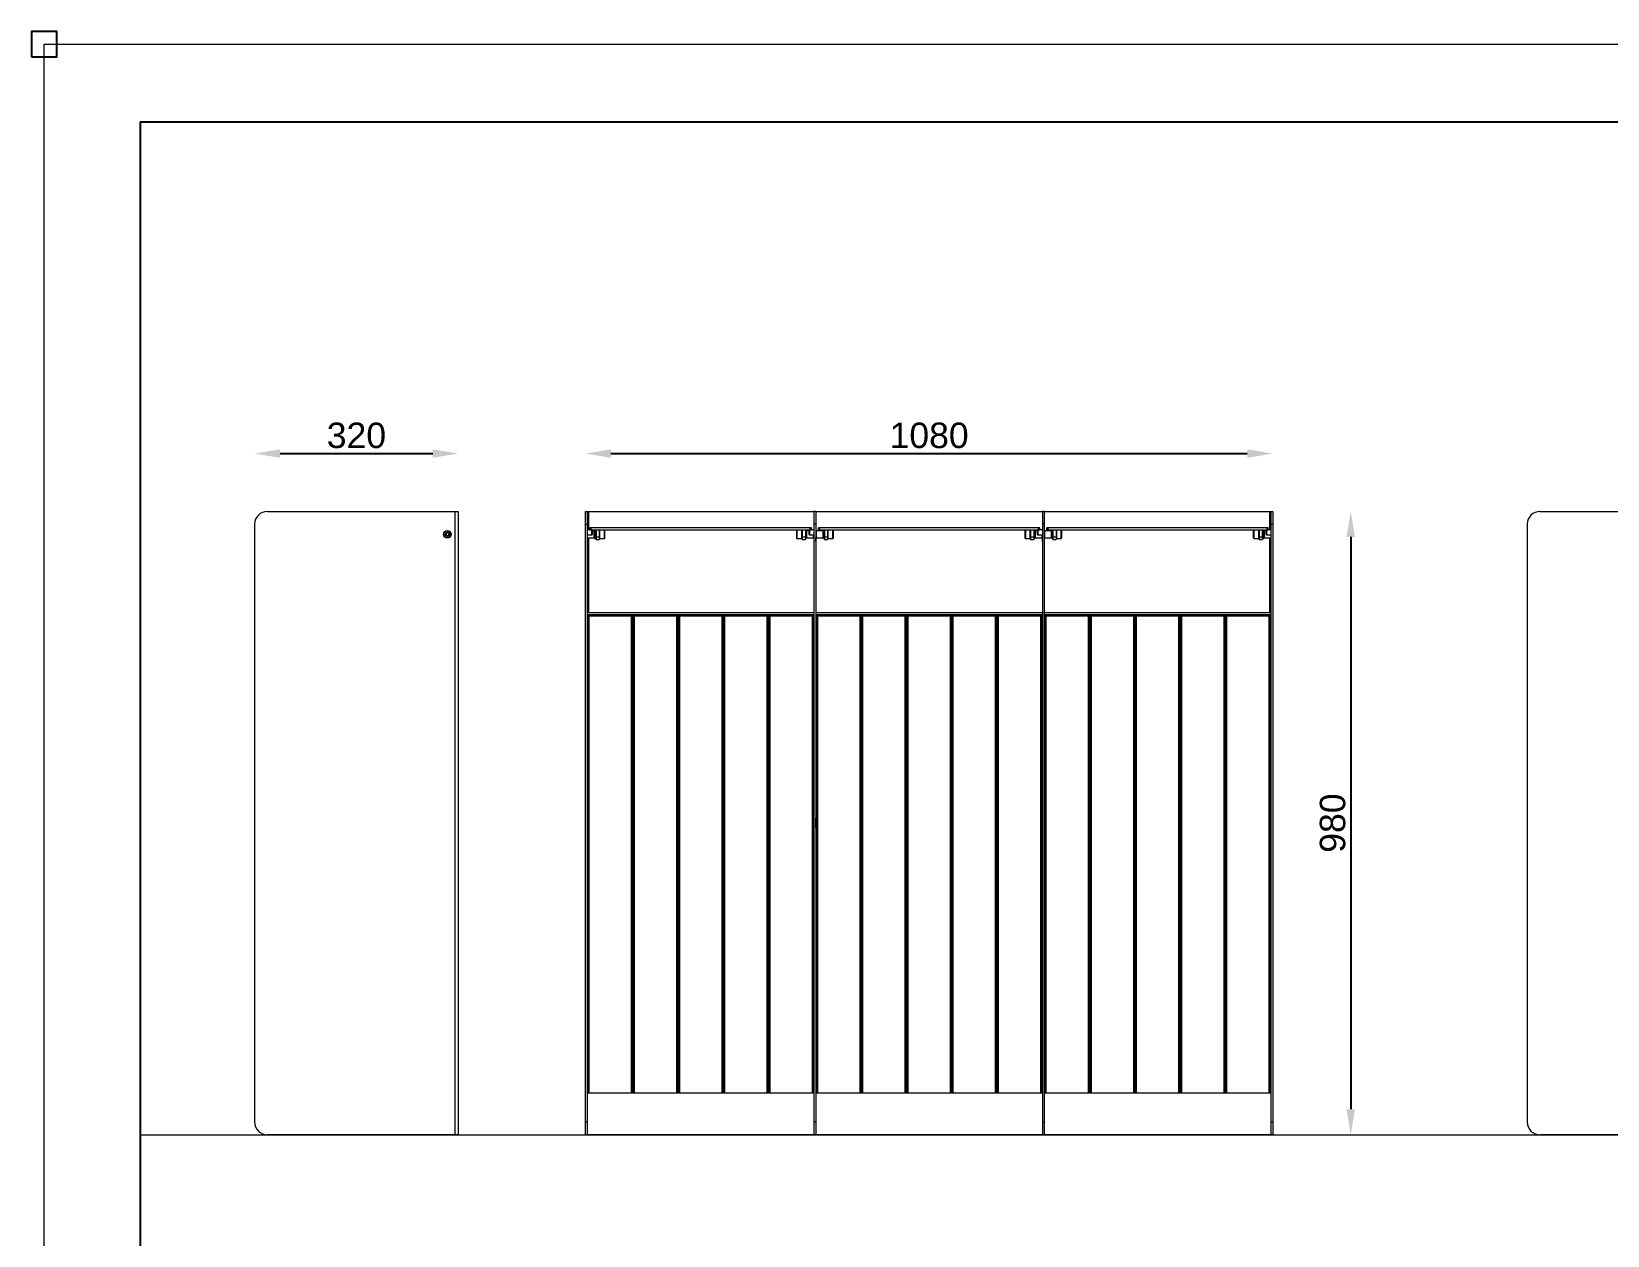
# Model space of a CAD drawing. Header units: millimetres. Extents: x -1511 to 5721, y -19897 to 4144.
# Drawn here: x -20 to 2457, y 2251 to 4144 of the extents above; entities that cross this region are included whole.
import ezdxf

# ---------------------------------------------------------------- set-up
doc = ezdxf.new("R2010")
doc.units = ezdxf.units.MM
doc.linetypes.add('INCONTINUOUS', pattern=[200000.001, 200000, -0.001])
for name, color, linetype in [('KOTY', 3, 'INCONTINUOUS'), ('OBRYSOVA', 7, 'Continuous'), ('POSTAVY ATD', 8, 'Continuous')]:
    doc.layers.add(name, color=color, linetype=linetype)
doc.layers.add('Nekreslit', color=6, linetype='Continuous', plot=False)
doc.styles.get("Standard").update_dxf_attribs({"font": 'arial.ttf'})
doc.dimstyles.new('PROFI_CSN', dxfattribs={"dimscale": 0, "dimtxt": 3.5, "dimasz": 3, "dimexe": 1, "dimexo": 0, "dimgap": 1.5, "dimtad": 1, "dimlfac": -1, "dimdsep": 46, "dimtxsty": 'Standard', "dimcen": 0, "dimdle": 1, "dimclrd": 256, "dimclre": 256, "dimclrt": 256, "dimadec": 0, "dimazin": 0, "dimtfac": 0.6, "dimtmove": 0, "dimatfit": 1, "dimfxl": 1, "dimtolj": 1, "dimarcsym": 0})

# ---------------------------------------------------------------- blocks, each defined once
blk = doc.blocks.new('*D24')
at = {"layer": 'DEFPOINTS', "color": 0, "transparency": 16777216}
for p in [(650.6, 3480), (330.6, 3369), (650.6, 3389)]:
    blk.add_point(p, dxfattribs=at)
at = {"layer": 'KOTY', "color": 7, "lineweight": -2, "transparency": 16777216}
blk.add_line((370.6, 3480), (610.6, 3480), dxfattribs=at)
at = {"layer": 'KOTY', "color": 7, "transparency": 16777216}
for points in [[(370.6, 3486.7), (370.6, 3473.3), (330.6, 3480)], [(610.6, 3486.7), (610.6, 3473.3), (650.6, 3480)]]:
    blk.add_solid(points, dxfattribs=at)
at = {"layer": 'KOTY', "color": 7, "lineweight": 15, "transparency": 16777216, "insert": (490.6, 3508.4), "char_height": 40, "attachment_point": 5}
blk.add_mtext('\\A1;320', dxfattribs=at)
blk = doc.blocks.new('*D25')
at = {"layer": 'DEFPOINTS', "color": 0, "transparency": 16777216}
for p in [(1930.6, 3480), (850.6, 3389), (1930.6, 3389)]:
    blk.add_point(p, dxfattribs=at)
at = {"layer": 'KOTY', "color": 7, "lineweight": -2, "transparency": 16777216}
blk.add_line((890.6, 3480), (1890.6, 3480), dxfattribs=at)
at = {"layer": 'KOTY', "color": 7, "transparency": 16777216}
for points in [[(890.6, 3486.7), (890.6, 3473.3), (850.6, 3480)], [(1890.6, 3486.7), (1890.6, 3473.3), (1930.6, 3480)]]:
    blk.add_solid(points, dxfattribs=at)
at = {"layer": 'KOTY', "color": 7, "lineweight": 15, "transparency": 16777216, "insert": (1390.6, 3508.4), "char_height": 40, "attachment_point": 5}
blk.add_mtext('\\A1;1080', dxfattribs=at)
blk = doc.blocks.new('*D47')
at = {"layer": 'DEFPOINTS', "color": 0, "transparency": 16777216}
for p in [(1930.6, 3389), (1930.6, 2409), (2053.2, 2409)]:
    blk.add_point(p, dxfattribs=at)
at = {"layer": 'KOTY', "color": 7, "lineweight": -2, "transparency": 16777216}
blk.add_line((2053.2, 3349), (2053.2, 2449), dxfattribs=at)
at = {"layer": 'KOTY', "color": 7, "transparency": 16777216}
for points in [[(2046.5, 3349), (2059.9, 3349), (2053.2, 3389)], [(2046.5, 2449), (2059.9, 2449), (2053.2, 2409)]]:
    blk.add_solid(points, dxfattribs=at)
at = {"layer": 'KOTY', "color": 7, "lineweight": 15, "transparency": 16777216, "insert": (2024.8, 2899), "char_height": 40, "attachment_point": 5, "rotation": 90}
blk.add_mtext('\\A1;980', dxfattribs=at)

msp = doc.modelspace()

# ---------------------------------------------------------------- linework, layer by layer
at = {"color": 7, "linetype": 'Continuous', "lineweight": 15}
for p, q in [((330.6, 3369), (330.6, 2429)), ((350.6, 3389), (645.6, 3389)), ((645.6, 2409), (645.6, 3389)), ((645.6, 3389), (650.6, 3389)), ((650.6, 3389), (650.6, 2409)), ((850.6, 3369), (850.6, 3389)), ((850.6, 3389), (853.6, 3389)), ((850.6, 3369), (853.6, 3369)), ((850.6, 2429), (850.6, 3369)), ((853.6, 3369), (853.6, 3389)), ((853.6, 3389), (855.6, 3389)), ((853.6, 2429), (853.6, 3369)), ((855.6, 3389), (1209.6, 3389)), ((1209.6, 3389), (1209.6, 3369)), ((1212.6, 3389), (1209.6, 3389)), ((1212.6, 3369), (1209.6, 3369)), ((1209.6, 3369), (1209.6, 2429)), ((1212.6, 3389), (1568.6, 3389)), ((1212.6, 3389), (1212.6, 3369)), ((1212.6, 3369), (1212.6, 2429)), ((1568.6, 3389), (1568.6, 3369)), ((1571.6, 3389), (1568.6, 3389)), ((1571.6, 3369), (1568.6, 3369)), ((1568.6, 3369), (1568.6, 2429)), ((1571.6, 3389), (1925.6, 3389)), ((1571.6, 3389), (1571.6, 3369)), ((1571.6, 3369), (1571.6, 2429)), ((1925.6, 3389), (1927.6, 3389)), ((1927.6, 3389), (1930.6, 3389)), ((1927.6, 3389), (1927.6, 3369)), ((1927.6, 3369), (1930.6, 3369)), ((1927.6, 3369), (1927.6, 2429)), ((1930.6, 3389), (1930.6, 3369)), ((1930.6, 3369), (1930.6, 2429)), ((2330.6, 3369), (2330.6, 2429)), ((2350.6, 3389), (2645.6, 3389)), ((633.6, 3355.3), (631.6, 3354.1)), ((631.6, 3354.1), (631.6, 3351.8)), ((631.6, 3351.8), (633.6, 3350.7)), ((635.6, 3354.1), (633.6, 3355.3)), ((633.6, 3350.7), (635.6, 3351.8)), ((635.6, 3351.8), (635.6, 3354.1)), ((857.6, 3360), (853.6, 3360)), ((853.6, 3352), (860.6, 3352)), ((853.6, 3347.5), (864.1, 3347.5)), ((857.6, 3360), (857.6, 3363)), ((859.6, 3363), (857.6, 3363)), ((857.6, 3360), (859.6, 3360)), ((859.6, 3360), (859.6, 3363)), ((1203.6, 3363), (859.6, 3363)), ((859.6, 3360), (1203.6, 3360)), ((861.6, 3359), (860.6, 3360)), ((860.6, 3352), (860.6, 3360)), ((860.6, 3352), (861.6, 3353)), ((861.6, 3353), (861.6, 3359)), ((864.1, 3358.5), (861.6, 3358.5)), ((865.1, 3357.5), (864.1, 3358.5)), ((864.1, 3347.5), (864.1, 3358.5)), ((864.1, 3347.5), (865.1, 3348.5)), ((865.1, 3360), (865.1, 3346)), ((865.1, 3346), (866.1, 3346)), ((866.1, 3360), (866.1, 3353)), ((866.1, 3346), (866.1, 3360)), ((866.1, 3353), (866.1, 3346)), ((866.1, 3346), (867.1, 3346)), ((867.1, 3360), (867.1, 3348.7)), ((872.1, 3348.7), (867.1, 3348.7)), ((867.1, 3348.7), (867.1, 3345)), ((867.1, 3345), (872.1, 3345)), ((872.1, 3360), (872.1, 3348.7)), ((872.1, 3348.7), (872.1, 3345)), ((872.1, 3346), (873.1, 3346)), ((873.1, 3346), (873.1, 3360)), ((880.3, 3359.5), (873.1, 3359.5)), ((873.1, 3346.5), (880.3, 3346.5)), ((1190.1, 3359.5), (1182.9, 3359.5)), ((1182.9, 3346.5), (1190.1, 3346.5)), ((1190.1, 3360), (1190.1, 3346)), ((1190.1, 3346), (1191.1, 3346)), ((1191.1, 3360), (1191.1, 3348.7)), ((1196.1, 3348.7), (1191.1, 3348.7)), ((1191.1, 3348.7), (1191.1, 3345)), ((1191.1, 3345), (1196.1, 3345)), ((1196.1, 3360), (1196.1, 3348.7)), ((1196.1, 3348.7), (1196.1, 3345)), ((1196.1, 3346), (1197.1, 3346)), ((1197.1, 3346), (1197.1, 3360)), ((1197.6, 3357), (1197.1, 3357)), ((1197.1, 3349), (1197.6, 3349)), ((1198.1, 3358.5), (1197.6, 3358)), ((1197.6, 3358), (1197.6, 3348)), ((1197.6, 3348), (1198.1, 3347.5)), ((1201.6, 3358.5), (1198.1, 3358.5)), ((1198.1, 3358.5), (1198.1, 3347.5)), ((1198.1, 3347.5), (1209.1, 3347.5)), ((1202.6, 3360), (1201.6, 3359)), ((1201.6, 3359), (1201.6, 3353)), ((1201.6, 3353), (1202.6, 3352)), ((1202.6, 3360), (1202.6, 3352)), ((1202.6, 3352), (1209.6, 3352)), ((1203.6, 3360), (1203.6, 3363)), ((1205.6, 3363), (1203.6, 3363)), ((1203.6, 3360), (1205.6, 3360)), ((1205.6, 3360), (1205.6, 3363)), ((1209.6, 3360), (1205.6, 3360)), ((1209.1, 3347.5), (1209.1, 3352)), ((1209.1, 3347.5), (1209.6, 3348)), ((1209.5, 3347.9), (1209.5, 3341.3)), ((1213.1, 3358.5), (1212.6, 3358)), ((1212.6, 3348), (1213.1, 3347.5)), ((1212.7, 3341.3), (1212.7, 3347.9)), ((1224.1, 3358.5), (1213.1, 3358.5)), ((1213.1, 3358.5), (1213.1, 3347.5)), ((1213.1, 3347.5), (1224.1, 3347.5)), ((1216.6, 3360), (1216.6, 3363)), ((1218.6, 3363), (1216.6, 3363)), ((1216.6, 3360), (1218.6, 3360)), ((1218.6, 3360), (1218.6, 3363)), ((1562.6, 3363), (1218.6, 3363)), ((1218.6, 3360), (1562.6, 3360)), ((1224.6, 3358), (1224.1, 3358.5)), ((1224.1, 3347.5), (1224.1, 3358.5)), ((1224.1, 3347.5), (1224.6, 3348)), ((1224.6, 3348), (1224.6, 3358)), ((1225.1, 3357), (1224.6, 3357)), ((1224.6, 3349), (1225.1, 3349)), ((1225.1, 3360), (1225.1, 3346)), ((1225.1, 3346), (1226.1, 3346)), ((1226.1, 3360), (1226.1, 3348.7)), ((1231.1, 3348.7), (1226.1, 3348.7)), ((1226.1, 3348.7), (1226.1, 3345)), ((1226.1, 3345), (1231.1, 3345)), ((1231.1, 3360), (1231.1, 3348.7)), ((1231.1, 3348.7), (1231.1, 3345)), ((1231.1, 3346), (1232.1, 3346)), ((1232.1, 3346), (1232.1, 3360)), ((1239.3, 3359.5), (1232.1, 3359.5)), ((1232.1, 3346.5), (1239.3, 3346.5)), ((1549.1, 3359.5), (1541.9, 3359.5)), ((1541.9, 3346.5), (1549.1, 3346.5)), ((1549.1, 3360), (1549.1, 3346)), ((1549.1, 3346), (1550.1, 3346)), ((1550.1, 3360), (1550.1, 3348.7)), ((1555.1, 3348.7), (1550.1, 3348.7)), ((1550.1, 3348.7), (1550.1, 3345)), ((1550.1, 3345), (1555.1, 3345)), ((1555.1, 3360), (1555.1, 3348.7)), ((1555.1, 3348.7), (1555.1, 3345)), ((1555.1, 3346), (1556.1, 3346)), ((1556.1, 3346), (1556.1, 3360)), ((1556.6, 3357), (1556.1, 3357)), ((1556.1, 3349), (1556.6, 3349)), ((1557.1, 3358.5), (1556.6, 3358)), ((1556.6, 3358), (1556.6, 3348)), ((1556.6, 3348), (1557.1, 3347.5)), ((1560.6, 3358.5), (1557.1, 3358.5)), ((1557.1, 3358.5), (1557.1, 3347.5)), ((1557.1, 3347.5), (1568.1, 3347.5)), ((1561.6, 3360), (1560.6, 3359)), ((1560.6, 3359), (1560.6, 3353)), ((1560.6, 3353), (1561.6, 3352)), ((1561.6, 3360), (1561.6, 3352)), ((1561.6, 3352), (1568.6, 3352)), ((1562.6, 3360), (1562.6, 3363)), ((1564.6, 3363), (1562.6, 3363)), ((1562.6, 3360), (1564.6, 3360)), ((1564.6, 3360), (1564.6, 3363)), ((1568.6, 3360), (1564.6, 3360)), ((1568.1, 3347.5), (1568.1, 3352)), ((1568.1, 3347.5), (1568.6, 3348)), ((1568.5, 3347.9), (1568.5, 3341.3)), ((1572.1, 3358.5), (1571.6, 3358)), ((1571.6, 3348), (1572.1, 3347.5)), ((1571.7, 3341.3), (1571.7, 3347.9)), ((1583.1, 3358.5), (1572.1, 3358.5)), ((1572.1, 3358.5), (1572.1, 3347.5)), ((1572.1, 3347.5), (1583.1, 3347.5)), ((1575.6, 3360), (1575.6, 3363)), ((1577.6, 3363), (1575.6, 3363)), ((1575.6, 3360), (1577.6, 3360)), ((1577.6, 3360), (1577.6, 3363)), ((1921.6, 3363), (1577.6, 3363)), ((1577.6, 3360), (1921.6, 3360)), ((1583.6, 3358), (1583.1, 3358.5)), ((1583.1, 3347.5), (1583.1, 3358.5)), ((1583.1, 3347.5), (1583.6, 3348)), ((1583.6, 3348), (1583.6, 3358)), ((1584.1, 3357), (1583.6, 3357)), ((1583.6, 3349), (1584.1, 3349)), ((1584.1, 3360), (1584.1, 3346)), ((1584.1, 3346), (1585.1, 3346)), ((1585.1, 3360), (1585.1, 3348.7)), ((1590.1, 3348.7), (1585.1, 3348.7)), ((1585.1, 3348.7), (1585.1, 3345)), ((1585.1, 3345), (1590.1, 3345)), ((1590.1, 3360), (1590.1, 3348.7)), ((1590.1, 3348.7), (1590.1, 3345)), ((1590.1, 3346), (1591.1, 3346)), ((1591.1, 3346), (1591.1, 3360)), ((1598.3, 3359.5), (1591.1, 3359.5)), ((1591.1, 3346.5), (1598.3, 3346.5)), ((1908.1, 3359.5), (1900.9, 3359.5)), ((1900.9, 3346.5), (1908.1, 3346.5)), ((1908.1, 3360), (1908.1, 3353)), ((1908.1, 3353), (1908.1, 3346)), ((1908.1, 3346), (1909.1, 3346)), ((1909.1, 3360), (1909.1, 3348.7)), ((1914.1, 3348.7), (1909.1, 3348.7)), ((1909.1, 3348.7), (1909.1, 3345)), ((1909.1, 3345), (1914.1, 3345)), ((1914.1, 3360), (1914.1, 3348.7)), ((1914.1, 3348.7), (1914.1, 3345)), ((1914.1, 3346), (1915.1, 3346)), ((1915.1, 3353), (1915.1, 3360)), ((1915.1, 3346), (1915.1, 3353)), ((1915.1, 3346), (1916.1, 3346)), ((1916.1, 3353), (1916.1, 3360)), ((1917.1, 3358.5), (1916.1, 3357.5)), ((1916.1, 3346), (1916.1, 3353)), ((1916.1, 3348.5), (1917.1, 3347.5)), ((1919.6, 3358.5), (1917.1, 3358.5)), ((1917.1, 3358.5), (1917.1, 3347.5)), ((1917.1, 3347.5), (1927.6, 3347.5)), ((1920.6, 3360), (1919.6, 3359)), ((1919.6, 3359), (1919.6, 3353)), ((1919.6, 3353), (1920.6, 3352)), ((1920.6, 3360), (1920.6, 3352)), ((1920.6, 3352), (1927.6, 3352)), ((1921.6, 3360), (1921.6, 3363)), ((1923.6, 3363), (1921.6, 3363)), ((1921.6, 3360), (1923.6, 3360)), ((1923.6, 3360), (1923.6, 3363)), ((1927.6, 3360), (1923.6, 3360)), ((1209.5, 3341.3), (1209.6, 3341.3)), ((1212.6, 3341.3), (1212.7, 3341.3)), ((1568.5, 3341.3), (1568.6, 3341.3)), ((1571.6, 3341.3), (1571.7, 3341.3)), ((1209.6, 3229.5), (853.6, 3229.5)), ((1209.6, 3226.5), (853.6, 3226.5)), ((854.6, 2474.5), (854.6, 3224.5)), ((856.6, 3224.5), (854.6, 3224.5)), ((856.6, 2474.5), (856.6, 3224.5)), ((922.6, 3224.5), (856.6, 3224.5)), ((922.6, 3224.5), (922.6, 2474.5)), ((924.6, 3224.5), (922.6, 3224.5)), ((924.6, 3224.5), (924.6, 2474.5)), ((925.6, 2474.5), (925.6, 3224.5)), ((927.6, 3224.5), (925.6, 3224.5)), ((927.6, 2474.5), (927.6, 3224.5)), ((993.6, 3224.5), (927.6, 3224.5)), ((993.6, 3224.5), (993.6, 2474.5)), ((995.6, 3224.5), (993.6, 3224.5)), ((995.6, 3224.5), (995.6, 2474.5)), ((996.6, 2474.5), (996.6, 3224.5)), ((998.6, 3224.5), (996.6, 3224.5)), ((998.6, 2474.5), (998.6, 3224.5)), ((1064.6, 3224.5), (998.6, 3224.5)), ((1064.6, 3224.5), (1064.6, 2474.5)), ((1066.6, 3224.5), (1064.6, 3224.5)), ((1066.6, 3224.5), (1066.6, 2474.5)), ((1067.6, 2474.5), (1067.6, 3224.5)), ((1069.6, 3224.5), (1067.6, 3224.5)), ((1069.6, 2474.5), (1069.6, 3224.5)), ((1135.6, 3224.5), (1069.6, 3224.5)), ((1135.6, 3224.5), (1135.6, 2474.5)), ((1137.6, 3224.5), (1135.6, 3224.5)), ((1137.6, 3224.5), (1137.6, 2474.5)), ((1138.6, 2474.5), (1138.6, 3224.5)), ((1140.6, 3224.5), (1138.6, 3224.5)), ((1140.6, 2474.5), (1140.6, 3224.5)), ((1206.6, 3224.5), (1140.6, 3224.5)), ((1206.6, 3224.5), (1206.6, 2474.5)), ((1208.6, 3224.5), (1206.6, 3224.5)), ((1208.6, 3224.5), (1208.6, 2474.5)), ((1568.6, 3229.5), (1212.6, 3229.5)), ((1568.6, 3226.5), (1212.6, 3226.5)), ((1213.6, 2474.5), (1213.6, 3224.5)), ((1215.6, 3224.5), (1213.6, 3224.5)), ((1215.6, 2474.5), (1215.6, 3224.5)), ((1281.6, 3224.5), (1215.6, 3224.5)), ((1281.6, 3224.5), (1281.6, 2474.5)), ((1283.6, 3224.5), (1281.6, 3224.5)), ((1283.6, 3224.5), (1283.6, 2474.5)), ((1284.6, 2474.5), (1284.6, 3224.5)), ((1286.6, 3224.5), (1284.6, 3224.5)), ((1286.6, 2474.5), (1286.6, 3224.5)), ((1352.6, 3224.5), (1286.6, 3224.5)), ((1352.6, 3224.5), (1352.6, 2474.5)), ((1354.6, 3224.5), (1352.6, 3224.5)), ((1354.6, 3224.5), (1354.6, 2474.5)), ((1355.6, 2474.5), (1355.6, 3224.5)), ((1357.6, 3224.5), (1355.6, 3224.5)), ((1357.6, 2474.5), (1357.6, 3224.5)), ((1423.6, 3224.5), (1357.6, 3224.5)), ((1423.6, 3224.5), (1423.6, 2474.5)), ((1425.6, 3224.5), (1423.6, 3224.5)), ((1425.6, 3224.5), (1425.6, 2474.5)), ((1426.6, 2474.5), (1426.6, 3224.5)), ((1428.6, 3224.5), (1426.6, 3224.5)), ((1428.6, 2474.5), (1428.6, 3224.5)), ((1494.6, 3224.5), (1428.6, 3224.5)), ((1494.6, 3224.5), (1494.6, 2474.5)), ((1496.6, 3224.5), (1494.6, 3224.5)), ((1496.6, 3224.5), (1496.6, 2474.5)), ((1497.6, 2474.5), (1497.6, 3224.5)), ((1499.6, 3224.5), (1497.6, 3224.5)), ((1499.6, 2474.5), (1499.6, 3224.5)), ((1565.6, 3224.5), (1499.6, 3224.5)), ((1565.6, 3224.5), (1565.6, 2474.5)), ((1567.6, 3224.5), (1565.6, 3224.5)), ((1567.6, 3224.5), (1567.6, 2474.5)), ((1927.6, 3229.5), (1571.6, 3229.5)), ((1927.6, 3226.5), (1571.6, 3226.5)), ((1572.6, 2474.5), (1572.6, 3224.5)), ((1574.6, 3224.5), (1572.6, 3224.5)), ((1574.6, 2474.5), (1574.6, 3224.5)), ((1640.6, 3224.5), (1574.6, 3224.5)), ((1640.6, 3224.5), (1640.6, 2474.5)), ((1642.6, 3224.5), (1640.6, 3224.5)), ((1642.6, 3224.5), (1642.6, 2474.5)), ((1643.6, 2474.5), (1643.6, 3224.5)), ((1645.6, 3224.5), (1643.6, 3224.5)), ((1645.6, 2474.5), (1645.6, 3224.5)), ((1711.6, 3224.5), (1645.6, 3224.5)), ((1711.6, 3224.5), (1711.6, 2474.5)), ((1713.6, 3224.5), (1711.6, 3224.5)), ((1713.6, 3224.5), (1713.6, 2474.5)), ((1714.6, 2474.5), (1714.6, 3224.5)), ((1716.6, 3224.5), (1714.6, 3224.5)), ((1716.6, 2474.5), (1716.6, 3224.5)), ((1782.6, 3224.5), (1716.6, 3224.5)), ((1782.6, 3224.5), (1782.6, 2474.5)), ((1784.6, 3224.5), (1782.6, 3224.5)), ((1784.6, 3224.5), (1784.6, 2474.5)), ((1785.6, 2474.5), (1785.6, 3224.5)), ((1787.6, 3224.5), (1785.6, 3224.5)), ((1787.6, 2474.5), (1787.6, 3224.5)), ((1853.6, 3224.5), (1787.6, 3224.5)), ((1853.6, 3224.5), (1853.6, 2474.5)), ((1855.6, 3224.5), (1853.6, 3224.5)), ((1855.6, 3224.5), (1855.6, 2474.5)), ((1856.6, 2474.5), (1856.6, 3224.5)), ((1858.6, 3224.5), (1856.6, 3224.5)), ((1858.6, 2474.5), (1858.6, 3224.5)), ((1924.6, 3224.5), (1858.6, 3224.5)), ((1924.6, 3224.5), (1924.6, 2474.5)), ((1926.6, 3224.5), (1924.6, 3224.5)), ((1926.6, 3224.5), (1926.6, 2474.5)), ((853.6, 3218.5), (854.6, 3218.4)), ((854.6, 3210.6), (853.6, 3210.5)), ((1208.6, 3218.4), (1209.6, 3218.5)), ((1209.6, 3210.5), (1208.6, 3210.6)), ((1212.6, 3218.5), (1213.6, 3218.4)), ((1213.6, 3210.6), (1212.6, 3210.5)), ((1567.6, 3218.4), (1568.6, 3218.5)), ((1568.6, 3210.5), (1567.6, 3210.6)), ((1571.6, 3218.5), (1572.6, 3218.4)), ((1572.6, 3210.6), (1571.6, 3210.5)), ((1926.6, 3218.4), (1927.6, 3218.5)), ((1927.6, 3210.5), (1926.6, 3210.6)), ((854.6, 3189.5), (853.6, 3189.5)), ((925.6, 3189.5), (924.6, 3189.5)), ((996.6, 3189.5), (995.6, 3189.5)), ((1067.6, 3189.5), (1066.6, 3189.5)), ((1138.6, 3189.5), (1137.6, 3189.5)), ((1209.6, 3189.5), (1208.6, 3189.5)), ((1213.6, 3189.5), (1212.6, 3189.5)), ((1284.6, 3189.5), (1283.6, 3189.5)), ((1355.6, 3189.5), (1354.6, 3189.5)), ((1426.6, 3189.5), (1425.6, 3189.5)), ((1497.6, 3189.5), (1496.6, 3189.5)), ((1568.6, 3189.5), (1567.6, 3189.5)), ((1572.6, 3189.5), (1571.6, 3189.5)), ((1643.6, 3189.5), (1642.6, 3189.5)), ((1714.6, 3189.5), (1713.6, 3189.5)), ((1785.6, 3189.5), (1784.6, 3189.5)), ((1856.6, 3189.5), (1855.6, 3189.5)), ((1927.6, 3189.5), (1926.6, 3189.5)), ((1209.5, 2906.7), (1209.5, 2891.3)), ((1209.6, 2906.7), (1209.5, 2906.7)), ((1212.7, 2906.7), (1212.6, 2906.7)), ((1212.7, 2891.3), (1212.7, 2906.7)), ((1568.6, 2906.7), (1568.5, 2906.7)), ((1568.5, 2906.7), (1568.5, 2891.3)), ((1571.7, 2906.7), (1571.6, 2906.7)), ((1571.7, 2891.3), (1571.7, 2906.7)), ((1209.5, 2891.3), (1209.6, 2891.3)), ((1212.6, 2891.3), (1212.7, 2891.3)), ((1568.5, 2891.3), (1568.6, 2891.3)), ((1571.6, 2891.3), (1571.7, 2891.3)), ((853.6, 2509), (854.6, 2509)), ((924.6, 2509), (925.6, 2509)), ((995.6, 2509), (996.6, 2509)), ((1066.6, 2509), (1067.6, 2509)), ((1137.6, 2509), (1138.6, 2509)), ((1208.6, 2509), (1209.6, 2509)), ((1212.6, 2509), (1213.6, 2509)), ((1283.6, 2509), (1284.6, 2509)), ((1354.6, 2509), (1355.6, 2509)), ((1425.6, 2509), (1426.6, 2509)), ((1496.6, 2509), (1497.6, 2509)), ((1567.6, 2509), (1568.6, 2509)), ((1571.6, 2509), (1572.6, 2509)), ((1642.6, 2509), (1643.6, 2509)), ((1713.6, 2509), (1714.6, 2509)), ((1784.6, 2509), (1785.6, 2509)), ((1855.6, 2509), (1856.6, 2509)), ((1926.6, 2509), (1927.6, 2509)), ((856.6, 2474.5), (854.6, 2474.5)), ((922.6, 2474.5), (856.6, 2474.5)), ((924.6, 2474.5), (922.6, 2474.5)), ((927.6, 2474.5), (925.6, 2474.5)), ((993.6, 2474.5), (927.6, 2474.5)), ((995.6, 2474.5), (993.6, 2474.5)), ((998.6, 2474.5), (996.6, 2474.5)), ((1064.6, 2474.5), (998.6, 2474.5)), ((1066.6, 2474.5), (1064.6, 2474.5)), ((1069.6, 2474.5), (1067.6, 2474.5)), ((1135.6, 2474.5), (1069.6, 2474.5)), ((1137.6, 2474.5), (1135.6, 2474.5)), ((1140.6, 2474.5), (1138.6, 2474.5)), ((1206.6, 2474.5), (1140.6, 2474.5)), ((1208.6, 2474.5), (1206.6, 2474.5)), ((1215.6, 2474.5), (1213.6, 2474.5)), ((1281.6, 2474.5), (1215.6, 2474.5)), ((1283.6, 2474.5), (1281.6, 2474.5)), ((1286.6, 2474.5), (1284.6, 2474.5)), ((1352.6, 2474.5), (1286.6, 2474.5)), ((1354.6, 2474.5), (1352.6, 2474.5)), ((1357.6, 2474.5), (1355.6, 2474.5)), ((1423.6, 2474.5), (1357.6, 2474.5)), ((1425.6, 2474.5), (1423.6, 2474.5)), ((1428.6, 2474.5), (1426.6, 2474.5)), ((1494.6, 2474.5), (1428.6, 2474.5)), ((1496.6, 2474.5), (1494.6, 2474.5)), ((1499.6, 2474.5), (1497.6, 2474.5)), ((1565.6, 2474.5), (1499.6, 2474.5)), ((1567.6, 2474.5), (1565.6, 2474.5)), ((1574.6, 2474.5), (1572.6, 2474.5)), ((1640.6, 2474.5), (1574.6, 2474.5)), ((1642.6, 2474.5), (1640.6, 2474.5)), ((1645.6, 2474.5), (1643.6, 2474.5)), ((1711.6, 2474.5), (1645.6, 2474.5)), ((1713.6, 2474.5), (1711.6, 2474.5)), ((1716.6, 2474.5), (1714.6, 2474.5)), ((1782.6, 2474.5), (1716.6, 2474.5)), ((1784.6, 2474.5), (1782.6, 2474.5)), ((1787.6, 2474.5), (1785.6, 2474.5)), ((1853.6, 2474.5), (1787.6, 2474.5)), ((1855.6, 2474.5), (1853.6, 2474.5)), ((1858.6, 2474.5), (1856.6, 2474.5)), ((1924.6, 2474.5), (1858.6, 2474.5)), ((1926.6, 2474.5), (1924.6, 2474.5)), ((850.6, 2409), (850.6, 2429)), ((853.6, 2429), (850.6, 2429)), ((853.6, 2409), (853.6, 2429)), ((1212.6, 2429), (1209.6, 2429)), ((1209.6, 2429), (1209.6, 2409)), ((1212.6, 2429), (1212.6, 2409)), ((1571.6, 2429), (1568.6, 2429)), ((1568.6, 2429), (1568.6, 2409)), ((1571.6, 2429), (1571.6, 2409)), ((1930.6, 2429), (1927.6, 2429)), ((1927.6, 2429), (1927.6, 2409)), ((1930.6, 2429), (1930.6, 2409)), ((645.6, 2409), (350.6, 2409)), ((650.6, 2409), (645.6, 2409)), ((850.6, 2409), (853.6, 2409)), ((1209.6, 2409), (853.6, 2409)), ((1212.6, 2409), (1209.6, 2409)), ((1568.6, 2409), (1212.6, 2409)), ((1571.6, 2409), (1568.6, 2409)), ((1927.6, 2409), (1571.6, 2409)), ((1930.6, 2409), (1927.6, 2409)), ((2645.6, 2409), (2350.6, 2409))]:
    msp.add_line(p, q, dxfattribs=at)
at = {"color": 8, "linetype": 'Continuous', "lineweight": 15}
for p, q in [((855.6, 3360), (855.6, 3389)), ((1925.6, 3389), (1925.6, 3360)), ((855.6, 3229.5), (855.6, 3347.5)), ((880.3, 3346.5), (880.3, 3359.5)), ((1182.9, 3359.5), (1182.9, 3346.5)), ((1239.3, 3353), (1239.3, 3359.5)), ((1239.3, 3346.5), (1239.3, 3353)), ((1541.9, 3359.5), (1541.9, 3346.5)), ((1598.3, 3353), (1598.3, 3359.5)), ((1598.3, 3346.5), (1598.3, 3353)), ((1900.9, 3359.5), (1900.9, 3346.5)), ((1925.6, 3347.5), (1925.6, 3229.5)), ((854.6, 3224.5), (853.6, 3224.5)), ((925.6, 3224.5), (924.6, 3224.5)), ((996.6, 3224.5), (995.6, 3224.5)), ((1067.6, 3224.5), (1066.6, 3224.5)), ((1138.6, 3224.5), (1137.6, 3224.5)), ((1209.6, 3224.5), (1208.6, 3224.5)), ((1213.6, 3224.5), (1212.6, 3224.5)), ((1284.6, 3224.5), (1283.6, 3224.5)), ((1355.6, 3224.5), (1354.6, 3224.5)), ((1426.6, 3224.5), (1425.6, 3224.5)), ((1497.6, 3224.5), (1496.6, 3224.5)), ((1568.6, 3224.5), (1567.6, 3224.5)), ((1572.6, 3224.5), (1571.6, 3224.5)), ((1643.6, 3224.5), (1642.6, 3224.5)), ((1714.6, 3224.5), (1713.6, 3224.5)), ((1785.6, 3224.5), (1784.6, 3224.5)), ((1856.6, 3224.5), (1855.6, 3224.5)), ((1927.6, 3224.5), (1926.6, 3224.5))]:
    msp.add_line(p, q, dxfattribs=at)
at = {"color": 7, "linetype": 'Continuous', "lineweight": 15}
for radius in [6, 5.52, 3.32]:
    msp.add_circle((633.6, 3353), radius, dxfattribs=at)
for centre, radius, start, end in [((350.6, 3369), 20, 90, 180), ((2350.6, 3369), 20, 90, 180), ((880.3, 3358.7), 0.8, 0, 90), ((880.3, 3347.3), 0.8, 270, 0), ((1182.9, 3358.7), 0.8, 90, 180), ((1182.9, 3347.3), 0.8, 180, 270), ((1239.3, 3358.7), 0.8, 0, 90), ((1239.3, 3347.3), 0.8, 270, 0), ((1541.9, 3358.7), 0.8, 90, 180), ((1541.9, 3347.3), 0.8, 180, 270), ((1598.3, 3358.7), 0.8, 0, 90), ((1598.3, 3347.3), 0.8, 270, 0), ((1900.9, 3358.7), 0.8, 90, 180), ((1900.9, 3347.3), 0.8, 180, 270), ((350.6, 2429), 20, 180, 270), ((2350.6, 2429), 20, 180, 270)]:
    msp.add_arc(centre, radius, start, end, dxfattribs=at)
for points, knots in [([(873.1, 3346.5), (873.1, 3346.6), (873.1, 3346.8), (873.1, 3348.3), (873.1, 3350.4), (873.1, 3353), (873.1, 3355.6), (873.1, 3357.7), (873.1, 3359.2), (873.1, 3359.4), (873.1, 3359.5)], [0, 0, 0, 0, 0.125, 0.25, 0.375, 0.5, 0.625, 0.75, 0.875, 1, 1, 1, 1]), ([(881.1, 3347.3), (881.1, 3347.4), (881.1, 3347.5), (881.1, 3348.2), (881.1, 3348.9), (881.1, 3349.8), (881.1, 3351.2), (881.1, 3353), (881.1, 3354.8), (881.1, 3356.1), (881.1, 3357.1), (881.1, 3357.8), (881.1, 3358.5), (881.1, 3358.6), (881.1, 3358.7)], [0, 0, 0, 0, 0.119729, 0.184181, 0.250001, 0.31582, 0.380272, 0.5, 0.619728, 0.68418, 0.749999, 0.815819, 0.880271, 1, 1, 1, 1]), ([(1182.1, 3358.7), (1182.1, 3358.6), (1182.1, 3358.5), (1182.1, 3357.8), (1182.1, 3357.1), (1182.1, 3356.1), (1182.1, 3354.8), (1182.1, 3353.7), (1182.1, 3353)], [0, 0, 0, 0, 0.239457, 0.368362, 0.500001, 0.63164, 0.760544, 1, 1, 1, 1]), ([(1182.1, 3353), (1182.1, 3352.3), (1182.1, 3351.2), (1182.1, 3349.8), (1182.1, 3348.9), (1182.1, 3348.2), (1182.1, 3347.5), (1182.1, 3347.4), (1182.1, 3347.3)], [0, 0, 0, 0, 0.239457, 0.368361, 0.499999, 0.631638, 0.760543, 1, 1, 1, 1]), ([(1240.1, 3353), (1240.1, 3353.7), (1240.1, 3354.8), (1240.1, 3356.1), (1240.1, 3357.1), (1240.1, 3357.8), (1240.1, 3358.5), (1240.1, 3358.6), (1240.1, 3358.7)], [0, 0, 0, 0, 0.239456, 0.36836, 0.499999, 0.631638, 0.760543, 1, 1, 1, 1]), ([(1240.1, 3347.3), (1240.1, 3347.4), (1240.1, 3347.5), (1240.1, 3348.2), (1240.1, 3348.9), (1240.1, 3349.8), (1240.1, 3351.2), (1240.1, 3352.3), (1240.1, 3353)], [0, 0, 0, 0, 0.239457, 0.368362, 0.500001, 0.631639, 0.760543, 1, 1, 1, 1]), ([(1541.1, 3358.7), (1541.1, 3358.6), (1541.1, 3358.5), (1541.1, 3357.8), (1541.1, 3357.1), (1541.1, 3356.1), (1541.1, 3354.8), (1541.1, 3353.7), (1541.1, 3353)], [0, 0, 0, 0, 0.239457, 0.368362, 0.500001, 0.63164, 0.760544, 1, 1, 1, 1]), ([(1541.1, 3353), (1541.1, 3352.3), (1541.1, 3351.2), (1541.1, 3349.8), (1541.1, 3348.9), (1541.1, 3348.2), (1541.1, 3347.5), (1541.1, 3347.4), (1541.1, 3347.3)], [0, 0, 0, 0, 0.239457, 0.368361, 0.499999, 0.631638, 0.760543, 1, 1, 1, 1]), ([(1599.1, 3353), (1599.1, 3353.7), (1599.1, 3354.8), (1599.1, 3356.1), (1599.1, 3357.1), (1599.1, 3357.8), (1599.1, 3358.5), (1599.1, 3358.6), (1599.1, 3358.7)], [0, 0, 0, 0, 0.239456, 0.36836, 0.499999, 0.631638, 0.760543, 1, 1, 1, 1]), ([(1599.1, 3347.3), (1599.1, 3347.4), (1599.1, 3347.5), (1599.1, 3348.2), (1599.1, 3348.9), (1599.1, 3349.8), (1599.1, 3351.2), (1599.1, 3352.3), (1599.1, 3353)], [0, 0, 0, 0, 0.239457, 0.368362, 0.500001, 0.631639, 0.760543, 1, 1, 1, 1]), ([(1900.1, 3358.7), (1900.1, 3358.6), (1900.1, 3358.5), (1900.1, 3357.8), (1900.1, 3357.1), (1900.1, 3356.1), (1900.1, 3354.8), (1900.1, 3353), (1900.1, 3351.2), (1900.1, 3349.8), (1900.1, 3348.9), (1900.1, 3348.2), (1900.1, 3347.5), (1900.1, 3347.4), (1900.1, 3347.3)], [0, 0, 0, 0, 0.119729, 0.184181, 0.250001, 0.31582, 0.380272, 0.5, 0.619728, 0.68418, 0.749999, 0.815819, 0.880271, 1, 1, 1, 1]), ([(1908.1, 3359.5), (1908.1, 3359.4), (1908.1, 3359.2), (1908.1, 3357.7), (1908.1, 3355.6), (1908.1, 3353), (1908.1, 3350.4), (1908.1, 3348.3), (1908.1, 3346.8), (1908.1, 3346.6), (1908.1, 3346.5)], [0, 0, 0, 0, 0.125, 0.25, 0.375, 0.5, 0.625, 0.75, 0.875, 1, 1, 1, 1])]:
    msp.add_open_spline(points, degree=3, knots=knots, dxfattribs=at)
at = {"layer": 'Nekreslit', "color": 4, "lineweight": 15}
msp.add_lwpolyline([(5700.6, 0), (0, 0), (0, 4123.6), (5700.6, 4123.6)], close=True, dxfattribs=at)
at = {"layer": 'Nekreslit'}
msp.add_lwpolyline([(150.6, 151.1), (4190.6, 151.1), (4190.6, 4001.1), (150.6, 4001.1)], close=True, dxfattribs=at)
at = {"layer": 'OBRYSOVA'}
msp.add_lwpolyline([(-20, 4103.6), (20, 4103.6), (20, 4143.6), (-20, 4143.6)], close=True, dxfattribs=at)
at = {"layer": 'POSTAVY ATD', "color": 9, "lineweight": 15}
msp.add_line((150.6, 2409), (4090.9, 2409), dxfattribs=at)

# ---------------------------------------------------------------- dimensions: what is measured, and where the dimension line sits
at = {"layer": 'KOTY', "lineweight": 15}
dim = msp.add_linear_dim(base=(650.6, 3480), p1=(330.6, 3369), p2=(650.6, 3389), dimstyle='PROFI_CSN', override={"dimscale": 1, "dimtxt": 40, "dimasz": 40, "dimgap": 8, "dimdec": 0, "dimlfac": 1, "dimrnd": 1, "dimse1": 1, "dimse2": 1, "dimclrd": 7, "dimclre": 3, "dimclrt": 7, "dimtdec": 0}, dxfattribs=at)
dim.commit()
dim.dimension.update_dxf_attribs({"geometry": '*D24', "text_midpoint": (490.6, 3508.4)})
dim = msp.add_linear_dim(base=(1930.6, 3480), p1=(850.6, 3389), p2=(1930.6, 3389), dimstyle='PROFI_CSN', override={"dimscale": 1, "dimtxt": 40, "dimasz": 40, "dimgap": 8, "dimdec": 0, "dimlfac": 1, "dimrnd": 1, "dimse1": 1, "dimse2": 1, "dimclrd": 7, "dimclre": 3, "dimclrt": 7, "dimtdec": 0}, dxfattribs=at)
dim.commit()
dim.dimension.update_dxf_attribs({"geometry": '*D25', "text_midpoint": (1390.6, 3480), "dimtype": 160})
dim = msp.add_linear_dim(base=(2053.2, 2409), p1=(1930.6, 3389), p2=(1930.6, 2409), angle=90, dimstyle='PROFI_CSN', override={"dimscale": 1, "dimtxt": 40, "dimasz": 40, "dimgap": 8, "dimdec": 0, "dimlfac": 1, "dimrnd": 1, "dimse1": 1, "dimse2": 1, "dimclrd": 7, "dimclre": 3, "dimclrt": 7, "dimtdec": 0}, dxfattribs=at)
dim.commit()
dim.dimension.update_dxf_attribs({"geometry": '*D47', "text_midpoint": (2053.2, 2899), "dimtype": 160})

doc.saveas('drawing.dxf')
